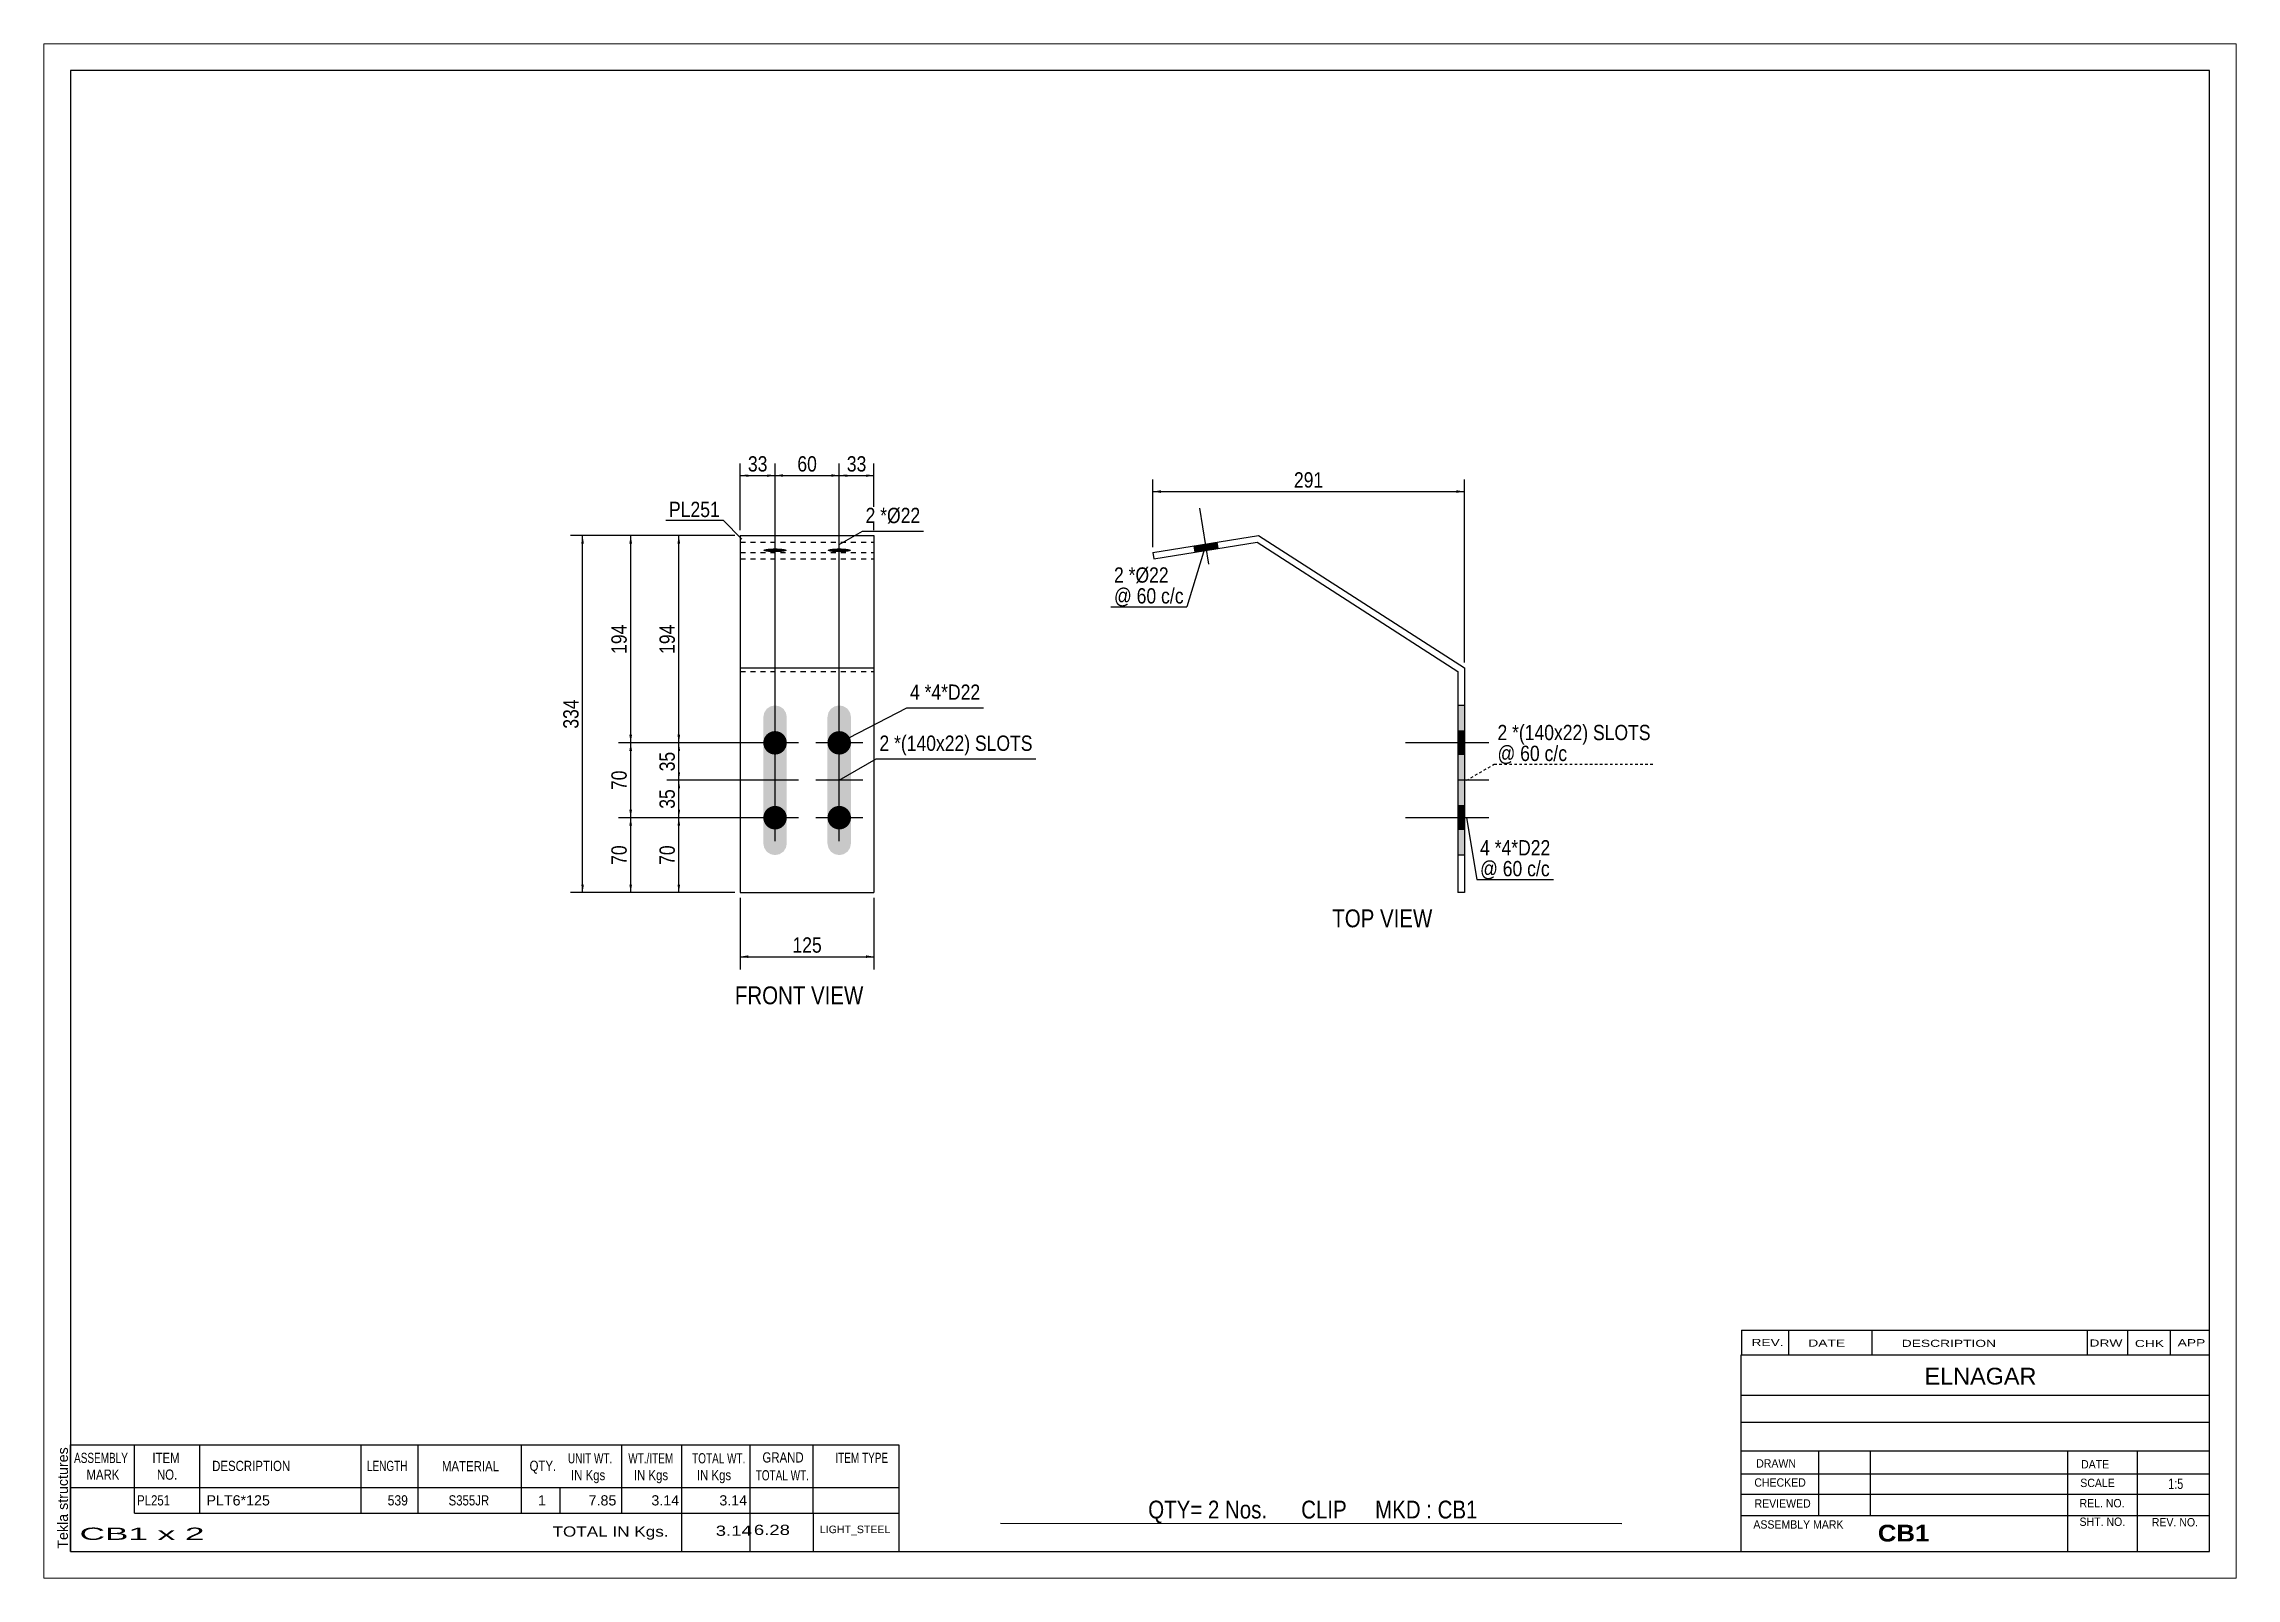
# Paper-space layout 'Layout1' of a CAD drawing. Header units: millimetres. Extents: x 0 to 410, y 0 to 287.
# The model-space entities are those that its viewports show. They can reach past a viewport. Long polylines and large blocks are cut down to what shows.
import ezdxf

# ---------------------------------------------------------------- set-up
doc = ezdxf.new("R2010")
doc.units = ezdxf.units.MM
doc.linetypes.add('DXK_LINE_DOT1', pattern=[1.8814, 0.9407, -0.9407])
doc.linetypes.add('DXK_LINE_DOT4', pattern=[0.9408, 0.4704, -0.4704])
doc.layers.add('Viewport layer', color=7, linetype='Continuous', plot=False)
doc.styles.add('Arial', font='ARIAL.TTF', dxfattribs={"height": 0.2})
doc.styles.add('Arial Bold', font='ARIALBD.TTF', dxfattribs={"height": 0.2})
doc.styles.add('Arial Narrow', font='ARIALN.TTF', dxfattribs={"height": 0.2})

# ---------------------------------------------------------------- blocks, each defined once
blk = doc.blocks.new('Unknown-627398202-2328')
at = {"color": 5, "linetype": 'Continuous'}
for p, q in [((405, 282), (5, 282)), ((5, 282), (5, 5)), ((405, 5), (405, 282)), ((5, 5), (405, 5))]:
    blk.add_line(p, q, dxfattribs=at)
at = {"color": 174, "linetype": 'Continuous', "style": 'Arial'}
blk.add_text('Tekla structures', height=1.9102, rotation=90, dxfattribs=at).set_placement((4.5, 5.5))
blk = doc.blocks.new('Unknown-627398202-11 - 1839')
at = {"color": 0, "linetype": 'Continuous'}
blk.add_wipeout([(153.31, 107.35), (153.31, 110.85), (129.24, 110.85), (129.24, 107.35)], dxfattribs=at)
at = {"color": 96, "linetype": 'Continuous', "style": 'Arial Narrow'}
blk.add_text('FRONT VIEW', height=3.34, dxfattribs=at).set_placement((129.24, 107.35))
blk = doc.blocks.new('Unknown-627398202-12 - 1861')
at = {"color": 0, "linetype": 'Continuous'}
blk.add_wipeout([(259.71, 121.75), (259.71, 125.25), (240.96, 125.25), (240.96, 121.75)], dxfattribs=at)
at = {"color": 96, "linetype": 'Continuous', "style": 'Arial Narrow'}
blk.add_text('TOP VIEW', height=3.34, dxfattribs=at).set_placement((240.96, 121.75))
blk = doc.blocks.new('Bolt-627398202-1858 - 1839')
at = {"linetype": 'Continuous'}
for points in [[(138.31, 162.61), (137.59, 163.08), (136.75, 163.25), (135.91, 163.08), (135.19, 162.61), (134.72, 161.89), (134.55, 161.05), (134.55, 137.45), (134.72, 136.61), (135.19, 135.89), (135.91, 135.42), (136.75, 135.25), (137.59, 135.42), (138.31, 135.89), (138.78, 136.61), (138.95, 137.45), (138.95, 161.05), (138.78, 161.89)], [(150.31, 162.61), (149.59, 163.08), (148.75, 163.25), (147.91, 163.08), (147.19, 162.61), (146.72, 161.89), (146.55, 161.05), (146.55, 137.45), (146.72, 136.61), (147.19, 135.89), (147.91, 135.42), (148.75, 135.25), (149.59, 135.42), (150.31, 135.89), (150.78, 136.61), (150.95, 137.45), (150.95, 161.05), (150.78, 161.89)]]:
    blk.add_hatch(color=3, dxfattribs=at).paths.add_polyline_path(points)
at = {"color": 3, "linetype": 'Continuous'}
for p, q in [((136.75, 144.85), (136.75, 153.65)), ((148.75, 144.85), (148.75, 153.65)), ((141.15, 149.25), (132.35, 149.25)), ((153.15, 149.25), (144.35, 149.25))]:
    blk.add_line(p, q, dxfattribs=at)
blk = doc.blocks.new('Part-627398202-1855 - 1839')
at = {"color": 2, "linetype": 'Continuous'}
for p, q in [((130.25, 195.02), (130.25, 128.25)), ((130.25, 195.02), (155.25, 195.02)), ((155.25, 195.02), (155.25, 128.25)), ((130.25, 170.25), (155.25, 170.25)), ((130.25, 128.25), (155.25, 128.25))]:
    blk.add_line(p, q, dxfattribs=at)
at = {"color": 7, "linetype": 'DXK_LINE_DOT1'}
for p, q in [((130.25, 193.76), (155.25, 193.76)), ((130.25, 191.88), (155.25, 191.88)), ((130.25, 190.69), (155.25, 190.69)), ((130.25, 169.6), (155.25, 169.6))]:
    blk.add_line(p, q, dxfattribs=at)
blk = doc.blocks.new('Bolt-627398202-1856 - 1839')
at = {"linetype": 'Continuous'}
for points in [[(136.75, 192.61), (137.21, 192.6), (137.64, 192.58), (138.04, 192.54), (138.38, 192.49), (138.66, 192.44), (138.84, 192.37), (138.94, 192.3), (138.94, 192.23), (138.84, 192.16), (138.66, 192.09), (138.38, 192.03), (138.04, 191.98), (137.64, 191.95), (137.21, 191.93), (136.75, 191.92), (136.29, 191.93), (135.86, 191.95), (135.46, 191.98), (135.12, 192.03), (134.84, 192.09), (134.66, 192.16), (134.56, 192.23), (134.56, 192.3), (134.66, 192.37), (134.84, 192.44), (135.12, 192.49), (135.46, 192.54), (135.86, 192.58), (136.29, 192.6)], [(148.75, 192.61), (149.21, 192.6), (149.64, 192.58), (150.04, 192.54), (150.38, 192.49), (150.66, 192.44), (150.84, 192.37), (150.94, 192.3), (150.94, 192.23), (150.84, 192.16), (150.66, 192.09), (150.38, 192.03), (150.04, 191.98), (149.64, 191.95), (149.21, 191.93), (148.75, 191.92), (148.29, 191.93), (147.86, 191.95), (147.46, 191.98), (147.12, 192.03), (146.84, 192.09), (146.66, 192.16), (146.56, 192.23), (146.56, 192.3), (146.66, 192.37), (146.84, 192.44), (147.12, 192.49), (147.46, 192.54), (147.86, 192.58), (148.29, 192.6)]]:
    blk.add_hatch(color=3, dxfattribs=at).paths.add_polyline_path(points)
at = {"color": 3, "linetype": 'Continuous'}
for p, q in [((136.75, 189.7), (136.75, 200.16)), ((148.75, 189.7), (148.75, 200.16))]:
    blk.add_line(p, q, dxfattribs=at)
blk = doc.blocks.new('Bolt-627398202-1857 - 1839')
at = {"linetype": 'Continuous'}
for points in [[(134.55, 156.25, -1), (138.95, 156.25, -1)], [(146.55, 156.25, -1), (150.95, 156.25, -1)], [(134.55, 142.25, -1), (138.95, 142.25, -1)], [(146.55, 142.25, -1), (150.95, 142.25, -1)]]:
    blk.add_hatch(color=3, dxfattribs=at).paths.add_polyline_path(points)
at = {"color": 3, "linetype": 'Continuous'}
for p, q in [((136.75, 151.85), (136.75, 160.65)), ((148.75, 151.85), (148.75, 160.65)), ((141.15, 156.25), (132.35, 156.25)), ((153.15, 156.25), (144.35, 156.25)), ((136.75, 137.85), (136.75, 146.65)), ((148.75, 137.85), (148.75, 146.65)), ((141.15, 142.25), (132.35, 142.25)), ((153.15, 142.25), (144.35, 142.25))]:
    blk.add_line(p, q, dxfattribs=at)
blk = doc.blocks.new('Bolt-627398202-1865 - 1861')
at = {"linetype": 'Continuous'}
blk.add_hatch(color=3, dxfattribs=at).paths.add_polyline_path([(264.46, 163.25), (264.46, 135.25), (265.66, 135.25), (265.66, 163.25)])
blk.add_hatch(color=3, dxfattribs=at).paths.add_polyline_path([(264.46, 163.25), (264.46, 135.25), (265.66, 135.25), (265.66, 163.25)])
at = {"color": 3, "linetype": 'Continuous'}
for p, q in [((265.66, 163.25), (264.46, 163.25)), ((265.66, 163.25), (264.46, 163.25)), ((270.26, 149.25), (264.46, 149.25)), ((270.26, 149.25), (264.46, 149.25)), ((265.66, 135.25), (264.46, 135.25)), ((265.66, 135.25), (264.46, 135.25))]:
    blk.add_line(p, q, dxfattribs=at)
blk = doc.blocks.new('Part-627398202-1862 - 1861')
at = {"color": 2, "linetype": 'Continuous'}
for p, q in [((207.41, 191.88), (227.16, 195.02)), ((207.59, 190.69), (226.89, 193.76)), ((226.89, 193.76), (264.46, 169.6)), ((227.16, 195.02), (265.66, 170.25)), ((207.41, 191.88), (207.59, 190.69)), ((264.46, 169.6), (264.46, 128.25)), ((265.66, 170.25), (265.66, 128.25)), ((265.66, 128.25), (264.46, 128.25))]:
    blk.add_line(p, q, dxfattribs=at)
blk = doc.blocks.new('Bolt-627398202-1863 - 1861')
at = {"linetype": 'Continuous'}
blk.add_hatch(color=3, dxfattribs=at).paths.add_polyline_path([(219.45, 193.79), (215.11, 193.1), (215.3, 191.92), (219.64, 192.61)])
blk.add_hatch(color=3, dxfattribs=at).paths.add_polyline_path([(219.45, 193.79), (215.11, 193.1), (215.3, 191.92), (219.64, 192.61)])
at = {"color": 3, "linetype": 'Continuous'}
for p, q in [((217.88, 189.7), (216.21, 200.16)), ((217.88, 189.7), (216.21, 200.16)), ((215.3, 191.92), (215.11, 193.1)), ((215.3, 191.92), (215.11, 193.1)), ((219.64, 192.61), (219.45, 193.79)), ((219.64, 192.61), (219.45, 193.79))]:
    blk.add_line(p, q, dxfattribs=at)
blk = doc.blocks.new('Bolt-627398202-1864 - 1861')
at = {"linetype": 'Continuous'}
for points in [[(264.46, 158.45), (264.46, 154.05), (265.66, 154.05), (265.66, 158.45)], [(264.46, 158.45), (264.46, 154.05), (265.66, 154.05), (265.66, 158.45)], [(264.46, 144.45), (264.46, 140.05), (265.66, 140.05), (265.66, 144.45)], [(264.46, 144.45), (264.46, 140.05), (265.66, 140.05), (265.66, 144.45)]]:
    blk.add_hatch(color=3, dxfattribs=at).paths.add_polyline_path(points)
at = {"color": 3, "linetype": 'Continuous'}
for p, q in [((270.26, 156.25), (254.66, 156.25)), ((270.26, 156.25), (254.66, 156.25)), ((265.66, 158.45), (264.46, 158.45)), ((265.66, 158.45), (264.46, 158.45)), ((265.66, 154.05), (264.46, 154.05)), ((265.66, 154.05), (264.46, 154.05)), ((265.66, 144.45), (264.46, 144.45)), ((265.66, 144.45), (264.46, 144.45)), ((270.26, 142.25), (254.66, 142.25)), ((270.26, 142.25), (254.66, 142.25)), ((265.66, 140.05), (264.46, 140.05)), ((265.66, 140.05), (264.46, 140.05))]:
    blk.add_line(p, q, dxfattribs=at)
blk = doc.blocks.new('StraightDimension-627398202-1868 - 1839')
at = {"linetype": 'Continuous'}
for points in [[(118.5, 193.52), (118.75, 195.02), (119, 193.52)], [(119, 157.75), (118.75, 156.25), (118.5, 157.75)]]:
    blk.add_hatch(color=7, dxfattribs=at).paths.add_polyline_path(points)
at = {"color": 7, "linetype": 'Continuous'}
for p, q in [((129.25, 195.02), (116.5, 195.02)), ((118.75, 156.25), (118.75, 195.02)), ((135.75, 156.25), (116.5, 156.25))]:
    blk.add_line(p, q, dxfattribs=at)
at = {"color": 0}
blk.add_wipeout([(118.6, 178.98), (114.4, 178.98), (114.4, 172.29), (118.6, 172.29)], dxfattribs=at)
at = {"color": 3, "style": 'Arial Narrow'}
blk.add_text('194', height=2.863, rotation=90.0002, dxfattribs=at).set_placement((118, 172.89))
blk = doc.blocks.new('StraightDimension-627398202-1869 - 1839')
at = {"linetype": 'Continuous'}
for points in [[(118.5, 154.75), (118.75, 156.25), (119, 154.75)], [(119, 150.75), (118.75, 149.25), (118.5, 150.75)]]:
    blk.add_hatch(color=7, dxfattribs=at).paths.add_polyline_path(points)
at = {"color": 7, "linetype": 'Continuous'}
for p, q in [((135.75, 156.25), (116.5, 156.25)), ((118.75, 149.25), (118.75, 156.25)), ((135.75, 149.25), (116.5, 149.25))]:
    blk.add_line(p, q, dxfattribs=at)
at = {"color": 0}
blk.add_wipeout([(118.6, 155.18), (114.4, 155.18), (114.4, 150.32), (118.6, 150.32)], dxfattribs=at)
at = {"color": 3, "style": 'Arial Narrow'}
blk.add_text('35', height=2.863, rotation=90.0002, dxfattribs=at).set_placement((118, 150.92))
blk = doc.blocks.new('StraightDimension-627398202-1870 - 1839')
at = {"linetype": 'Continuous'}
for points in [[(118.5, 147.75), (118.75, 149.25), (119, 147.75)], [(119, 143.75), (118.75, 142.25), (118.5, 143.75)]]:
    blk.add_hatch(color=7, dxfattribs=at).paths.add_polyline_path(points)
at = {"color": 7, "linetype": 'Continuous'}
for p, q in [((135.75, 149.25), (116.5, 149.25)), ((118.75, 142.25), (118.75, 149.25)), ((135.75, 142.25), (116.5, 142.25))]:
    blk.add_line(p, q, dxfattribs=at)
at = {"color": 0}
blk.add_wipeout([(118.6, 148.18), (114.4, 148.18), (114.4, 143.32), (118.6, 143.32)], dxfattribs=at)
at = {"color": 3, "style": 'Arial Narrow'}
blk.add_text('35', height=2.863, rotation=90.0002, dxfattribs=at).set_placement((118, 143.92))
blk = doc.blocks.new('StraightDimension-627398202-1871 - 1839')
at = {"linetype": 'Continuous'}
for points in [[(118.5, 140.75), (118.75, 142.25), (119, 140.75)], [(119, 129.75), (118.75, 128.25), (118.5, 129.75)]]:
    blk.add_hatch(color=7, dxfattribs=at).paths.add_polyline_path(points)
at = {"color": 7, "linetype": 'Continuous'}
for p, q in [((135.75, 142.25), (116.5, 142.25)), ((118.75, 128.25), (118.75, 142.25)), ((129.25, 128.25), (116.5, 128.25))]:
    blk.add_line(p, q, dxfattribs=at)
at = {"color": 0}
blk.add_wipeout([(118.6, 137.68), (114.4, 137.68), (114.4, 132.82), (118.6, 132.82)], dxfattribs=at)
at = {"color": 3, "style": 'Arial Narrow'}
blk.add_text('70', height=2.863, rotation=90.0002, dxfattribs=at).set_placement((118, 133.42))
blk = doc.blocks.new('StraightDimension-627398202-1885 - 1839')
at = {"linetype": 'Continuous'}
for points in [[(109.5, 193.52), (109.75, 195.02), (110, 193.52)], [(110, 157.75), (109.75, 156.25), (109.5, 157.75)]]:
    blk.add_hatch(color=7, dxfattribs=at).paths.add_polyline_path(points)
at = {"color": 7, "linetype": 'Continuous'}
for p, q in [((129.25, 195.02), (107.5, 195.02)), ((109.75, 156.25), (109.75, 195.02)), ((135.75, 156.25), (107.5, 156.25))]:
    blk.add_line(p, q, dxfattribs=at)
at = {"color": 0}
blk.add_wipeout([(109.6, 178.98), (105.4, 178.98), (105.4, 172.29), (109.6, 172.29)], dxfattribs=at)
at = {"color": 3, "style": 'Arial Narrow'}
blk.add_text('194', height=2.863, rotation=90.0002, dxfattribs=at).set_placement((109, 172.89))
blk = doc.blocks.new('StraightDimension-627398202-1886 - 1839')
at = {"linetype": 'Continuous'}
for points in [[(109.5, 154.75), (109.75, 156.25), (110, 154.75)], [(110, 143.75), (109.75, 142.25), (109.5, 143.75)]]:
    blk.add_hatch(color=7, dxfattribs=at).paths.add_polyline_path(points)
at = {"color": 7, "linetype": 'Continuous'}
for p, q in [((135.75, 156.25), (107.5, 156.25)), ((109.75, 142.25), (109.75, 156.25)), ((135.75, 142.25), (107.5, 142.25))]:
    blk.add_line(p, q, dxfattribs=at)
at = {"color": 0}
blk.add_wipeout([(109.6, 151.68), (105.4, 151.68), (105.4, 146.82), (109.6, 146.82)], dxfattribs=at)
at = {"color": 3, "style": 'Arial Narrow'}
blk.add_text('70', height=2.863, rotation=90.0002, dxfattribs=at).set_placement((109, 147.42))
blk = doc.blocks.new('StraightDimension-627398202-1887 - 1839')
at = {"linetype": 'Continuous'}
for points in [[(109.5, 140.75), (109.75, 142.25), (110, 140.75)], [(110, 129.75), (109.75, 128.25), (109.5, 129.75)]]:
    blk.add_hatch(color=7, dxfattribs=at).paths.add_polyline_path(points)
at = {"color": 7, "linetype": 'Continuous'}
for p, q in [((135.75, 142.25), (107.5, 142.25)), ((109.75, 128.25), (109.75, 142.25)), ((129.25, 128.25), (107.5, 128.25))]:
    blk.add_line(p, q, dxfattribs=at)
at = {"color": 0}
blk.add_wipeout([(109.6, 137.68), (105.4, 137.68), (105.4, 132.82), (109.6, 132.82)], dxfattribs=at)
at = {"color": 3, "style": 'Arial Narrow'}
blk.add_text('70', height=2.863, rotation=90.0002, dxfattribs=at).set_placement((109, 133.42))
blk = doc.blocks.new('StraightDimension-627398202-1899 - 1839')
at = {"linetype": 'Continuous'}
for points in [[(100.5, 193.52), (100.75, 195.02), (101, 193.52)], [(101, 129.75), (100.75, 128.25), (100.5, 129.75)]]:
    blk.add_hatch(color=7, dxfattribs=at).paths.add_polyline_path(points)
at = {"color": 7, "linetype": 'Continuous'}
for p, q in [((129.25, 195.02), (98.5, 195.02)), ((100.75, 128.25), (100.75, 195.02)), ((129.25, 128.25), (98.5, 128.25))]:
    blk.add_line(p, q, dxfattribs=at)
at = {"color": 0}
blk.add_wipeout([(100.6, 164.98), (96.4, 164.98), (96.4, 158.29), (100.6, 158.29)], dxfattribs=at)
at = {"color": 3, "style": 'Arial Narrow'}
blk.add_text('334', height=2.863, rotation=90.0002, dxfattribs=at).set_placement((100, 158.89))
blk = doc.blocks.new('StraightDimension-627398202-1903 - 1839')
at = {"linetype": 'Continuous'}
for points in [[(150.25, 206), (148.75, 206.25), (150.25, 206.5)], [(153.75, 206.5), (155.25, 206.25), (153.75, 206)]]:
    blk.add_hatch(color=7, dxfattribs=at).paths.add_polyline_path(points)
at = {"color": 7, "linetype": 'Continuous'}
for p, q in [((148.75, 157.25), (148.75, 208.5)), ((148.75, 206.25), (155.25, 206.25)), ((155.25, 196.02), (155.25, 208.5))]:
    blk.add_line(p, q, dxfattribs=at)
at = {"color": 0}
blk.add_wipeout([(154.43, 206.4), (154.43, 210.6), (149.57, 210.6), (149.57, 206.4)], dxfattribs=at)
at = {"color": 3, "style": 'Arial Narrow'}
blk.add_text('33', height=2.863, dxfattribs=at).set_placement((150.17, 207))
blk = doc.blocks.new('StraightDimension-627398202-1904 - 1839')
at = {"linetype": 'Continuous'}
for points in [[(138.25, 206), (136.75, 206.25), (138.25, 206.5)], [(147.25, 206.5), (148.75, 206.25), (147.25, 206)]]:
    blk.add_hatch(color=7, dxfattribs=at).paths.add_polyline_path(points)
at = {"color": 7, "linetype": 'Continuous'}
for p, q in [((136.75, 157.25), (136.75, 208.5)), ((136.75, 206.25), (148.75, 206.25)), ((148.75, 157.25), (148.75, 208.5))]:
    blk.add_line(p, q, dxfattribs=at)
at = {"color": 0}
blk.add_wipeout([(145.18, 206.4), (145.18, 210.6), (140.32, 210.6), (140.32, 206.4)], dxfattribs=at)
at = {"color": 3, "style": 'Arial Narrow'}
blk.add_text('60', height=2.863, dxfattribs=at).set_placement((140.92, 207))
blk = doc.blocks.new('StraightDimension-627398202-1905 - 1839')
at = {"linetype": 'Continuous'}
for points in [[(131.75, 206), (130.25, 206.25), (131.75, 206.5)], [(135.25, 206.5), (136.75, 206.25), (135.25, 206)]]:
    blk.add_hatch(color=7, dxfattribs=at).paths.add_polyline_path(points)
at = {"color": 7, "linetype": 'Continuous'}
for p, q in [((130.25, 196.02), (130.25, 208.5)), ((130.25, 206.25), (136.75, 206.25)), ((136.75, 157.25), (136.75, 208.5))]:
    blk.add_line(p, q, dxfattribs=at)
at = {"color": 0}
blk.add_wipeout([(135.93, 206.4), (135.93, 210.6), (131.07, 210.6), (131.07, 206.4)], dxfattribs=at)
at = {"color": 3, "style": 'Arial Narrow'}
blk.add_text('33', height=2.863, dxfattribs=at).set_placement((131.67, 207))
blk = doc.blocks.new('StraightDimension-627398202-1917 - 1839')
at = {"linetype": 'Continuous'}
for points in [[(131.75, 116), (130.25, 116.25), (131.75, 116.5)], [(153.75, 116.5), (155.25, 116.25), (153.75, 116)]]:
    blk.add_hatch(color=7, dxfattribs=at).paths.add_polyline_path(points)
at = {"color": 7, "linetype": 'Continuous'}
for p, q in [((130.25, 127.25), (130.25, 113.85)), ((155.25, 127.25), (155.25, 113.85)), ((130.25, 116.25), (155.25, 116.25))]:
    blk.add_line(p, q, dxfattribs=at)
at = {"color": 0}
blk.add_wipeout([(146.09, 116.4), (146.09, 120.6), (139.41, 120.6), (139.41, 116.4)], dxfattribs=at)
at = {"color": 3, "style": 'Arial Narrow'}
blk.add_text('125', height=2.863, dxfattribs=at).set_placement((140.01, 117))
blk = doc.blocks.new('StraightDimension-627398202-1921 - 1861')
at = {"linetype": 'Continuous'}
for points in [[(208.91, 203), (207.41, 203.25), (208.91, 203.5)], [(264.16, 203.5), (265.66, 203.25), (264.16, 203)]]:
    blk.add_hatch(color=7, dxfattribs=at).paths.add_polyline_path(points)
at = {"color": 7, "linetype": 'Continuous'}
for p, q in [((207.41, 192.88), (207.41, 205.5)), ((265.66, 171.25), (265.66, 205.5)), ((207.41, 203.25), (265.66, 203.25))]:
    blk.add_line(p, q, dxfattribs=at)
at = {"color": 0}
blk.add_wipeout([(239.88, 203.4), (239.88, 207.6), (233.19, 207.6), (233.19, 203.4)], dxfattribs=at)
at = {"color": 3, "style": 'Arial Narrow'}
blk.add_text('291', height=2.863, dxfattribs=at).set_placement((233.79, 204))
blk = doc.blocks.new('CBS_BOM-627398202-2410')
at = {"color": 7, "linetype": 'Continuous'}
for p, q in [((4.97, 16.97), (4.97, 24.97)), ((4.97, 24.97), (159.89, 24.97)), ((16.97, 16.97), (16.97, 24.97)), ((29.16, 16.97), (29.16, 24.97)), ((59.32, 16.97), (59.32, 24.97)), ((70, 16.97), (70, 24.97)), ((89.32, 16.97), (89.32, 24.97)), ((108.12, 16.97), (108.12, 24.97)), ((119.33, 16.97), (119.33, 24.97)), ((132.12, 16.97), (132.12, 24.97)), ((143.87, 16.97), (143.87, 24.97)), ((159.89, 24.96), (159.89, 16.98)), ((4.97, 16.97), (159.89, 16.97)), ((4.97, 12.17), (4.97, 16.97)), ((16.97, 12.17), (16.97, 16.97)), ((29.16, 12.17), (29.16, 16.97)), ((59.32, 12.17), (59.32, 16.97)), ((70, 12.17), (70, 16.97)), ((89.32, 12.17), (89.32, 16.97)), ((96.58, 12.17), (96.58, 16.97)), ((108.12, 12.17), (108.12, 16.97)), ((119.33, 12.17), (119.33, 16.97)), ((132.12, 12.17), (132.12, 16.97)), ((143.89, 12.17), (143.89, 16.97)), ((159.89, 16.96), (159.89, 12.17)), ((4.97, 4.97), (4.97, 12.15)), ((16.97, 12.17), (159.89, 12.17)), ((119.33, 4.97), (119.33, 12.15)), ((132.12, 4.97), (132.12, 12.15)), ((143.93, 4.97), (143.93, 12.15)), ((159.89, 12.17), (159.89, 4.97)), ((4.97, 4.97), (159.89, 4.97))]:
    blk.add_line(p, q, dxfattribs=at)
at = {"color": 3, "linetype": 'Continuous', "style": 'Arial'}
for s, height, width, p in [('ASSEMBLY', 1.91, 0.7, (5.65, 21.54)), ('ITEM', 1.91, 0.8, (20.3, 21.54)), ('DESCRIPTION', 1.9102, 0.8, (31.48, 20.04)), ('LENGTH', 1.91, 0.7, (60.43, 20.04)), ('MATERIAL', 1.91, 0.8, (74.45, 19.99)), ('QTY.', 1.91, 0.8, (90.84, 20.07)), ('UNIT WT.', 1.91, 0.7, (98.01, 21.47)), ('WT./ITEM', 1.91, 0.7, (109.3, 21.47)), ('TOTAL WT.', 1.91, 0.7, (121.24, 21.47)), ('GRAND', 1.91, 0.8, (134.39, 21.63)), ('ITEM TYPE', 1.91, 0.7, (148.03, 21.55)), ('MARK', 1.91, 0.8, (7.97, 18.41)), ('NO.', 1.91, 0.8, (21.15, 18.41)), ('IN Kgs', 1.91, 0.8, (98.59, 18.33)), ('IN Kgs', 1.91, 0.8, (110.34, 18.33)), ('IN Kgs', 1.91, 0.8, (122.13, 18.33)), ('TOTAL WT.', 1.91, 0.7, (133.13, 18.29))]:
    blk.add_text(s, height=height, dxfattribs=dict(at, width=width)).set_placement(p)
at = {"color": 7, "linetype": 'Continuous', "style": 'Arial'}
for s, width, p in [('PL251', 0.8, (17.43, 13.6)), ('539', 0.85, (64.3, 13.6)), ('S355JR', 0.8, (75.69, 13.6))]:
    blk.add_text(s, height=1.91, dxfattribs=dict(at, width=width)).set_placement(p)
for s, p in [('PLT6*125', (30.41, 13.6)), ('1', (92.41, 13.6)), ('7.85', (101.88, 13.6)), ('3.14', (113.62, 13.6)), ('3.14', (126.33, 13.6))]:
    blk.add_text(s, height=1.91, dxfattribs=at).set_placement(p)
at = {"color": 6, "linetype": 'Continuous', "style": 'Arial'}
for s, height, width, p in [('CB1 x 2', 2.292, 2.05, (6.69, 7.16)), ('TOTAL IN Kgs.', 1.9102, 1.2, (95.13, 7.77)), ('3.14', 1.91, 1.3, (125.65, 7.92)), ('6.28', 1.91, 1.3, (132.79, 8.08))]:
    blk.add_text(s, height=height, dxfattribs=dict(at, width=width)).set_placement(p)
blk.add_text('LIGHT_STEEL', height=1.4135, dxfattribs=at).set_placement((145.14, 8.42))
blk = doc.blocks.new('CBS_CALLOFF-627398202-2411')
at = {"color": 7, "linetype": 'Continuous'}
blk.add_line((178.88, 10.27), (295.11, 10.25), dxfattribs=at)
at = {"color": 3, "linetype": 'Continuous', "style": 'Arial Narrow'}
blk.add_text('QTY= 2 Nos.      CLIP     MKD : CB1', height=3.3405, dxfattribs=at).set_placement((206.54, 11.16))
blk = doc.blocks.new('CBS_NAME_BLOG-627398202-2412')
at = {"color": 7, "linetype": 'Continuous'}
for p, q in [((317.41, 41.75), (404.93, 41.75)), ((317.41, 5.04), (317.41, 41.75)), ((317.41, 34.21), (404.93, 34.21)), ((317.48, 29.16), (405, 29.16)), ((317.41, 23.79), (404.93, 23.79)), ((331.93, 11.68), (331.93, 23.78)), ((341.62, 11.71), (341.62, 23.78)), ((378.53, 5.04), (378.53, 23.77)), ((391.58, 5.04), (391.58, 23.78)), ((317.42, 19.49), (405, 19.51)), ((317.41, 15.74), (404.93, 15.74)), ((317.41, 11.7), (404.93, 11.7)), ((317.41, 5), (405, 5))]:
    blk.add_line(p, q, dxfattribs=at)
at = {"color": 3, "linetype": 'Continuous', "style": 'Arial'}
blk.add_text('ELNAGAR', height=3.133, dxfattribs=at).set_placement((351.73, 36.22))
at = {"color": 3, "linetype": 'Continuous'}
for s, height, style, width, p in [('DRAWN', 1.566, 'Arial', 0.9, (320.24, 20.68)), ('DATE', 1.566, 'Arial', 0.9, (381, 20.52)), ('CHECKED', 1.566, 'Arial', 0.9, (319.89, 17.11)), ('SCALE', 1.566, 'Arial', 0.9, (380.85, 17.04)), ('1:5', 1.957, 'Arial Narrow', 0.9, (397.3, 16.68)), ('REVIEWED', 1.566, 'Arial', 0.9, (319.93, 13.19)), ('REL. NO.', 1.566, 'Arial', 0.9, (380.71, 13.24)), ('ASSEMBLY MARK', 1.5663, 'Arial', 0.9, (319.71, 9.26)), ('CB1', 3.131, 'Arial Bold', 1.1, (342.99, 6.86)), ('SHT. NO.', 1.566, 'Arial', 0.9, (380.71, 9.77)), ('REV. NO.', 1.566, 'Arial', 0.9, (394.23, 9.68))]:
    blk.add_text(s, height=height, dxfattribs=dict(at, style=style, width=width)).set_placement(p)
blk = doc.blocks.new('CBS_REVISION-627398202-2413')
at = {"color": 7, "linetype": 'Continuous'}
for p, q in [((317.49, 46.38), (404.99, 46.38)), ((317.49, 46.38), (317.49, 41.75)), ((326.29, 46.38), (326.29, 41.75)), ((341.88, 46.38), (341.88, 41.81)), ((382.14, 46.38), (382.14, 41.75)), ((389.68, 46.38), (389.68, 41.75)), ((397.63, 46.38), (397.63, 41.75)), ((317.49, 41.75), (404.99, 41.75))]:
    blk.add_line(p, q, dxfattribs=at)
at = {"color": 7, "style": 'Arial Narrow', "width": 1.7}
for s, height, p in [('REV.', 1.326, (319.35, 43.43)), ('DATE', 1.326, (329.98, 43.31)), ('DESCRIPTION', 1.3257, (347.46, 43.26)), ('DRW', 1.326, (382.57, 43.32)), ('CHK', 1.326, (391.06, 43.23)), ('APP', 1.326, (399.06, 43.38))]:
    blk.add_text(s, height=height, dxfattribs=at).set_placement(p)
blk = doc.blocks.new('Mark-627398202-1938 - 1839')
at = {"color": 0}
blk.add_wipeout([(155.51, 197.35), (155.51, 200.35), (153.68, 200.35), (153.68, 197.35)], dxfattribs=at)
blk.add_wipeout([(155.51, 197.35), (155.51, 200.35), (153.68, 200.35), (153.68, 197.35)], dxfattribs=at)
at = {"color": 7, "linetype": 'Continuous'}
blk.add_line((148.75, 193.35), (153.08, 195.85), dxfattribs=at)
at = {"color": 0}
blk.add_wipeout([(157.69, 197.35), (157.69, 200.35), (156.41, 200.35), (156.41, 197.35)], dxfattribs=at)
blk.add_wipeout([(157.69, 197.35), (157.69, 200.35), (156.41, 200.35), (156.41, 197.35)], dxfattribs=at)
at = {"color": 3, "style": 'Arial Narrow'}
blk.add_text('2', height=2.86, dxfattribs=at).set_placement((153.68, 197.35))
at = {"color": 0}
blk.add_wipeout([(163.9, 197.35), (163.9, 200.35), (157.69, 200.35), (157.69, 197.35)], dxfattribs=at)
blk.add_wipeout([(163.9, 197.35), (163.9, 200.35), (157.69, 200.35), (157.69, 197.35)], dxfattribs=at)
at = {"color": 7, "linetype": 'Continuous'}
blk.add_line((153.08, 195.85), (164.5, 195.85), dxfattribs=at)
at = {"color": 3, "style": 'Arial Narrow'}
for s, height, p in [('*', 2.86, (156.41, 197.35)), ('Ø22', 2.863, (157.69, 197.35))]:
    blk.add_text(s, height=height, dxfattribs=at).set_placement(p)
blk = doc.blocks.new('Mark-627398202-1932 - 1839')
at = {"color": 0}
blk.add_wipeout([(126.43, 198.48), (126.43, 201.48), (116.92, 201.48), (116.92, 198.48)], dxfattribs=at)
blk.add_wipeout([(126.43, 198.48), (126.43, 201.48), (116.92, 201.48), (116.92, 198.48)], dxfattribs=at)
at = {"color": 7, "linetype": 'Continuous'}
for p in [(116.32, 197.88), (130.56, 194.34)]:
    blk.add_line(p, (127.03, 197.88), dxfattribs=at)
at = {"color": 3, "style": 'Arial Narrow'}
blk.add_text('PL251', height=2.863, dxfattribs=at).set_placement((116.92, 198.48))
blk = doc.blocks.new('Mark-627398202-1939 - 1839')
at = {"color": 0}
blk.add_wipeout([(163.82, 164.3), (163.82, 167.3), (161.99, 167.3), (161.99, 164.3)], dxfattribs=at)
blk.add_wipeout([(163.82, 164.3), (163.82, 167.3), (161.99, 167.3), (161.99, 164.3)], dxfattribs=at)
at = {"color": 7, "linetype": 'Continuous'}
blk.add_line((148.75, 156.25), (161.39, 162.8), dxfattribs=at)
at = {"color": 0}
blk.add_wipeout([(165.99, 164.3), (165.99, 167.3), (164.72, 167.3), (164.72, 164.3)], dxfattribs=at)
blk.add_wipeout([(165.99, 164.3), (165.99, 167.3), (164.72, 167.3), (164.72, 164.3)], dxfattribs=at)
at = {"color": 3, "style": 'Arial Narrow'}
blk.add_text('4', height=2.86, dxfattribs=at).set_placement((161.99, 164.3))
at = {"color": 0}
blk.add_wipeout([(175.13, 164.3), (175.13, 167.3), (165.99, 167.3), (165.99, 164.3)], dxfattribs=at)
blk.add_wipeout([(175.13, 164.3), (175.13, 167.3), (165.99, 167.3), (165.99, 164.3)], dxfattribs=at)
at = {"color": 7, "linetype": 'Continuous'}
blk.add_line((161.39, 162.8), (175.73, 162.8), dxfattribs=at)
at = {"color": 3, "style": 'Arial Narrow'}
for s, height, p in [('*', 2.86, (164.72, 164.3)), ('4*D22', 2.863, (165.99, 164.3))]:
    blk.add_text(s, height=height, dxfattribs=at).set_placement(p)
blk = doc.blocks.new('Mark-627398202-1940 - 1839')
at = {"color": 0}
blk.add_wipeout([(158.11, 154.75), (158.11, 157.75), (156.28, 157.75), (156.28, 154.75)], dxfattribs=at)
blk.add_wipeout([(158.11, 154.75), (158.11, 157.75), (156.28, 157.75), (156.28, 154.75)], dxfattribs=at)
at = {"color": 7, "linetype": 'Continuous'}
blk.add_line((148.75, 149.25), (155.68, 153.25), dxfattribs=at)
at = {"color": 0}
blk.add_wipeout([(160.28, 154.75), (160.28, 157.75), (159.01, 157.75), (159.01, 154.75)], dxfattribs=at)
blk.add_wipeout([(160.28, 154.75), (160.28, 157.75), (159.01, 157.75), (159.01, 154.75)], dxfattribs=at)
at = {"color": 3, "style": 'Arial Narrow'}
blk.add_text('2', height=2.86, dxfattribs=at).set_placement((156.28, 154.75))
at = {"color": 0}
blk.add_wipeout([(184.94, 154.75), (184.94, 157.75), (160.28, 157.75), (160.28, 154.75)], dxfattribs=at)
blk.add_wipeout([(184.94, 154.75), (184.94, 157.75), (160.28, 157.75), (160.28, 154.75)], dxfattribs=at)
at = {"color": 7, "linetype": 'Continuous'}
blk.add_line((155.68, 153.25), (185.54, 153.25), dxfattribs=at)
at = {"color": 3, "style": 'Arial Narrow'}
for s, height, p in [('*', 2.86, (159.01, 154.75)), ('(140x22) SLOTS', 2.8633, (160.28, 154.75))]:
    blk.add_text(s, height=height, dxfattribs=at).set_placement(p)
blk = doc.blocks.new('Mark-627398202-1935 - 1861')
at = {"color": 0}
blk.add_wipeout([(201.97, 186.21), (201.97, 189.21), (200.14, 189.21), (200.14, 186.21)], dxfattribs=at)
blk.add_wipeout([(201.97, 186.21), (201.97, 189.21), (200.14, 189.21), (200.14, 186.21)], dxfattribs=at)
blk.add_wipeout([(204.15, 186.21), (204.15, 189.21), (202.87, 189.21), (202.87, 186.21)], dxfattribs=at)
blk.add_wipeout([(204.15, 186.21), (204.15, 189.21), (202.87, 189.21), (202.87, 186.21)], dxfattribs=at)
blk.add_wipeout([(210.36, 186.21), (210.36, 189.21), (204.15, 189.21), (204.15, 186.21)], dxfattribs=at)
blk.add_wipeout([(210.36, 186.21), (210.36, 189.21), (204.15, 189.21), (204.15, 186.21)], dxfattribs=at)
at = {"color": 3, "style": 'Arial Narrow'}
blk.add_text('*', height=2.86, dxfattribs=at).set_placement((202.87, 186.21))
at = {"color": 0}
blk.add_wipeout([(213.16, 182.31), (213.16, 185.31), (200.14, 185.31), (200.14, 182.31)], dxfattribs=at)
blk.add_wipeout([(213.16, 182.31), (213.16, 185.31), (200.14, 185.31), (200.14, 182.31)], dxfattribs=at)
at = {"color": 7, "linetype": 'Continuous'}
for p in [(217.3, 193.35), (199.54, 181.71)]:
    blk.add_line(p, (213.76, 181.71), dxfattribs=at)
at = {"color": 3, "style": 'Arial Narrow'}
for s, height, p in [('2', 2.86, (200.14, 186.21)), ('Ø22', 2.863, (204.15, 186.21)), ('@ 60 c/', 2.863, (200.14, 182.31)), ('c', 2.86, (211.52, 182.31))]:
    blk.add_text(s, height=height, dxfattribs=at).set_placement(p)
blk = doc.blocks.new('Mark-627398202-1936 - 1861')
at = {"color": 0}
blk.add_wipeout([(270.43, 135.19), (270.43, 138.19), (268.6, 138.19), (268.6, 135.19)], dxfattribs=at)
blk.add_wipeout([(270.43, 135.19), (270.43, 138.19), (268.6, 138.19), (268.6, 135.19)], dxfattribs=at)
blk.add_wipeout([(272.61, 135.19), (272.61, 138.19), (271.33, 138.19), (271.33, 135.19)], dxfattribs=at)
blk.add_wipeout([(272.61, 135.19), (272.61, 138.19), (271.33, 138.19), (271.33, 135.19)], dxfattribs=at)
blk.add_wipeout([(281.74, 135.19), (281.74, 138.19), (272.61, 138.19), (272.61, 135.19)], dxfattribs=at)
blk.add_wipeout([(281.74, 135.19), (281.74, 138.19), (272.61, 138.19), (272.61, 135.19)], dxfattribs=at)
at = {"color": 3, "style": 'Arial Narrow'}
blk.add_text('*', height=2.86, dxfattribs=at).set_placement((271.33, 135.19))
at = {"color": 0}
blk.add_wipeout([(281.62, 131.29), (281.62, 134.29), (268.6, 134.29), (268.6, 131.29)], dxfattribs=at)
blk.add_wipeout([(281.62, 131.29), (281.62, 134.29), (268.6, 134.29), (268.6, 131.29)], dxfattribs=at)
at = {"color": 7, "linetype": 'Continuous'}
for p, q in [((266.06, 142.25), (268, 130.69)), ((268, 130.69), (282.34, 130.69))]:
    blk.add_line(p, q, dxfattribs=at)
at = {"color": 3, "style": 'Arial Narrow'}
for s, height, p in [('4', 2.86, (268.6, 135.19)), ('4*D22', 2.863, (272.61, 135.19)), ('@ 60 c/', 2.863, (268.6, 131.29)), ('c', 2.86, (279.98, 131.29))]:
    blk.add_text(s, height=height, dxfattribs=at).set_placement(p)
blk = doc.blocks.new('Mark-627398202-1937 - 1861')
at = {"color": 0}
blk.add_wipeout([(273.69, 156.75), (273.69, 159.75), (271.86, 159.75), (271.86, 156.75)], dxfattribs=at)
blk.add_wipeout([(273.69, 156.75), (273.69, 159.75), (271.86, 159.75), (271.86, 156.75)], dxfattribs=at)
blk.add_wipeout([(275.86, 156.75), (275.86, 159.75), (274.59, 159.75), (274.59, 156.75)], dxfattribs=at)
blk.add_wipeout([(275.86, 156.75), (275.86, 159.75), (274.59, 159.75), (274.59, 156.75)], dxfattribs=at)
blk.add_wipeout([(300.52, 156.75), (300.52, 159.75), (275.86, 159.75), (275.86, 156.75)], dxfattribs=at)
blk.add_wipeout([(300.52, 156.75), (300.52, 159.75), (275.86, 159.75), (275.86, 156.75)], dxfattribs=at)
at = {"color": 3, "style": 'Arial Narrow'}
blk.add_text('*', height=2.86, dxfattribs=at).set_placement((274.59, 156.75))
at = {"color": 0}
blk.add_wipeout([(284.88, 152.85), (284.88, 155.85), (271.86, 155.85), (271.86, 152.85)], dxfattribs=at)
blk.add_wipeout([(284.88, 152.85), (284.88, 155.85), (271.86, 155.85), (271.86, 152.85)], dxfattribs=at)
at = {"color": 7, "linetype": 'DXK_LINE_DOT4'}
for p, q in [((266.06, 149.25), (271.26, 152.25)), ((271.26, 152.25), (301.12, 152.25))]:
    blk.add_line(p, q, dxfattribs=at)
at = {"color": 3, "style": 'Arial Narrow'}
for s, height, p in [('2', 2.86, (271.86, 156.75)), ('@ 60 c/', 2.863, (271.86, 152.85)), ('(140x22) SLOTS', 2.8633, (275.86, 156.75)), ('c', 2.86, (283.23, 152.85))]:
    blk.add_text(s, height=height, dxfattribs=at).set_placement(p)

msp = doc.modelspace()

# ---------------------------------------------------------------- block references
for name in ['Unknown-627398202-2328', 'Bolt-627398202-1856 - 1839', 'Bolt-627398202-1863 - 1861', 'Part-627398202-1855 - 1839', 'Part-627398202-1862 - 1861', 'Bolt-627398202-1858 - 1839', 'Bolt-627398202-1857 - 1839', 'Bolt-627398202-1865 - 1861', 'Bolt-627398202-1864 - 1861', 'CBS_REVISION-627398202-2413', 'CBS_NAME_BLOG-627398202-2412', 'CBS_BOM-627398202-2410', 'CBS_CALLOFF-627398202-2411']:
    msp.add_blockref(name, (0, 0))

# ---------------------------------------------------------------- next in the draw order: block references
for name in ['StraightDimension-627398202-1903 - 1839', 'StraightDimension-627398202-1921 - 1861', 'StraightDimension-627398202-1868 - 1839', 'Mark-627398202-1937 - 1861', 'Mark-627398202-1936 - 1861', 'Unknown-627398202-12 - 1861', 'Unknown-627398202-11 - 1839']:
    msp.add_blockref(name, (0, 0))

# ---------------------------------------------------------------- next in the draw order: block references
for name in ['Mark-627398202-1935 - 1861', 'StraightDimension-627398202-1869 - 1839']:
    msp.add_blockref(name, (0, 0))

# ---------------------------------------------------------------- next in the draw order: block references
for name in ['StraightDimension-627398202-1885 - 1839', 'StraightDimension-627398202-1870 - 1839']:
    msp.add_blockref(name, (0, 0))

# ---------------------------------------------------------------- next in the draw order: block references
msp.add_blockref('StraightDimension-627398202-1871 - 1839', (0, 0))

# ---------------------------------------------------------------- next in the draw order: block references
msp.add_blockref('StraightDimension-627398202-1886 - 1839', (0, 0))

# ---------------------------------------------------------------- next in the draw order: block references
for name in ['StraightDimension-627398202-1904 - 1839', 'StraightDimension-627398202-1887 - 1839']:
    msp.add_blockref(name, (0, 0))

# ---------------------------------------------------------------- next in the draw order: block references
for name in ['Mark-627398202-1938 - 1839', 'StraightDimension-627398202-1899 - 1839', 'Mark-627398202-1939 - 1839']:
    msp.add_blockref(name, (0, 0))

# ---------------------------------------------------------------- next in the draw order: block references
for name in ['StraightDimension-627398202-1905 - 1839', 'Mark-627398202-1940 - 1839', 'StraightDimension-627398202-1917 - 1839']:
    msp.add_blockref(name, (0, 0))

# ---------------------------------------------------------------- next in the draw order: block references
msp.add_blockref('Mark-627398202-1932 - 1839', (0, 0))

psp = doc.layouts.get("Layout1")

# ---------------------------------------------------------------- viewports
at = {"layer": 'Viewport layer', "view_target_point": (205, 143.5)}
psp.add_viewport(center=(205, 143.5), size=(410, 287), view_center_point=(0, 0), view_height=287, dxfattribs=at)

doc.saveas('drawing.dxf')
